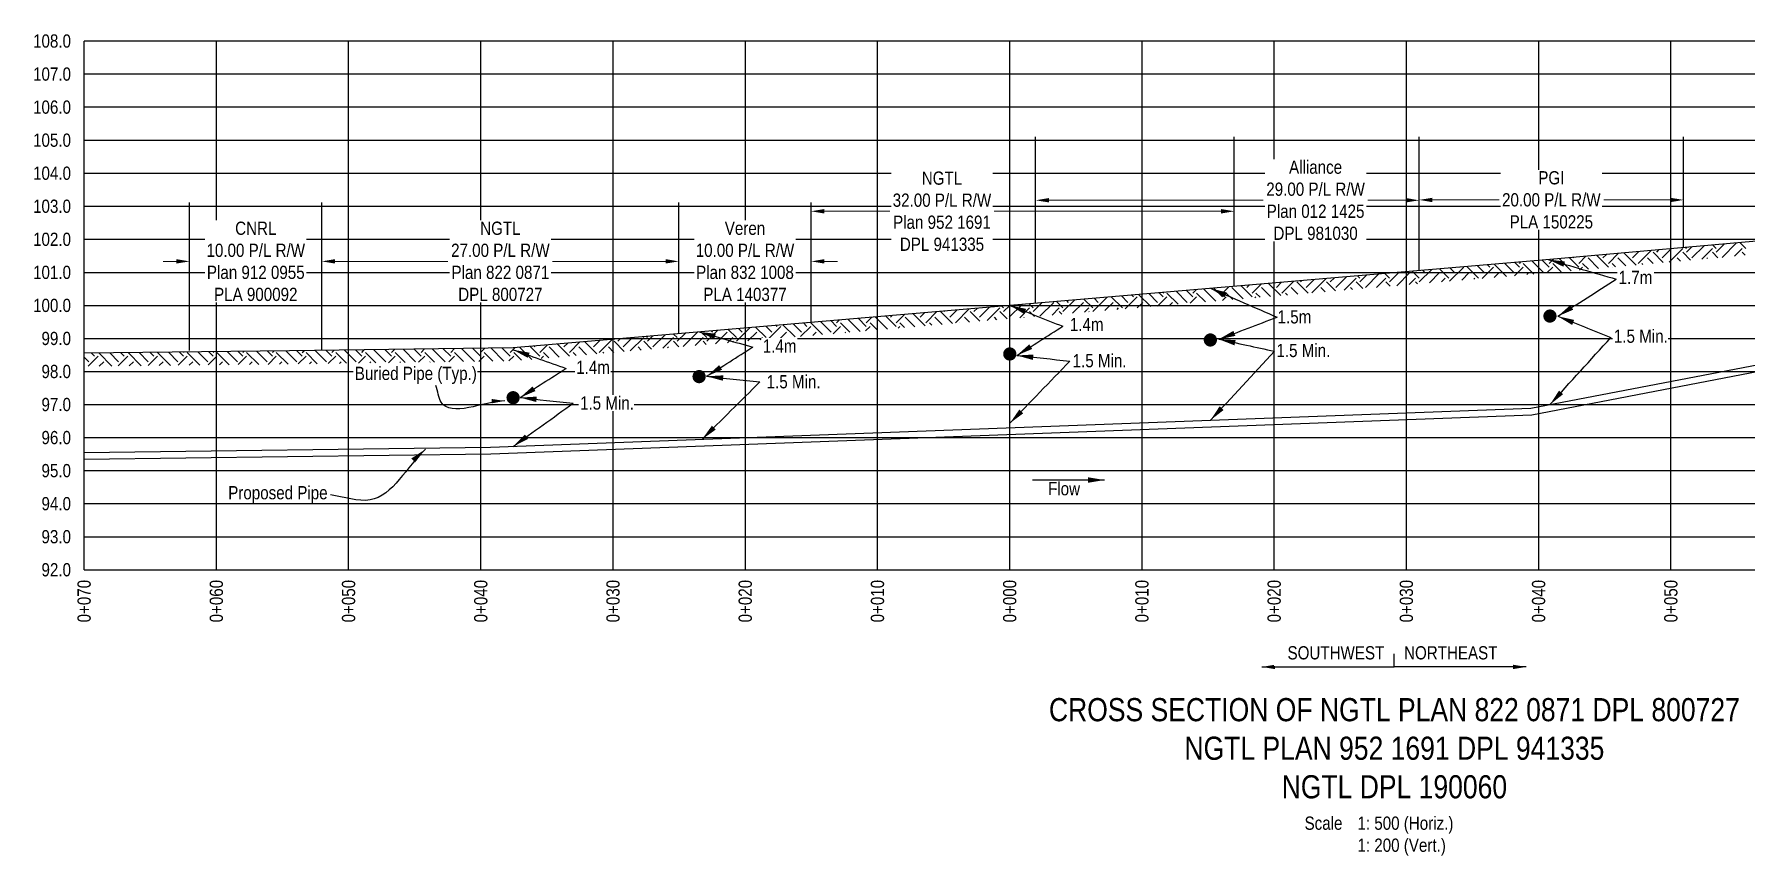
# Model space of a CAD drawing. Extents: x 413456 to 426437, y 6044251 to 6059667.
# Drawn here: x 414288 to 415582, y 6044251 to 6044872 of the extents above; entities that cross this region are included whole.
import ezdxf
from ezdxf.enums import TextEntityAlignment as Align

# ---------------------------------------------------------------- set-up
doc = ezdxf.new("R2010")
doc.units = 0
doc.header["$LTSCALE"] = 5
doc.header["$PDSIZE"] = 0.5
doc.linetypes.add('foc-TOPO', pattern=[1, 0.2, -0.8])
doc.layers.get('Defpoints').update_dxf_attribs({"color": 9})
for name, color, linetype in [('AS-PIPE-UG-T', 44, 'Continuous'), ('CG-NOTES', 7, 'Continuous'), ('DETAIL-T', 7, 'Continuous'), ('L-BD', 7, 'Continuous'), ('L-DETAIL-T', 3, 'Continuous'), ('L-MON', 1, 'Continuous'), ('P-CROSSINGS-GRID', 8, 'Continuous'), ('P-CROSSINGS-GROUND', 48, 'foc-TOPO'), ('P-CROSSINGS-LINE', 3, 'Continuous'), ('P-PROPOSED', 10, 'Continuous'), ('S-T7', 7, 'Continuous')]:
    doc.layers.add(name, color=color, linetype=linetype)
doc.layers.add('C-RW-T', color=13, linetype='Continuous', lineweight=9)
doc.layers.add('F-RW-T', color=190, linetype='Continuous', lineweight=9)
doc.styles.add('140', font='ARIALN.TTF', dxfattribs={"height": 15})
doc.styles.add('80', font='ARIALN.TTF', dxfattribs={"height": 10})
doc.styles.add('80CG', font='ARIALN.TTF', dxfattribs={"height": 10})
doc.styles.add('80L', font='ARIALN.TTF', dxfattribs={"height": 10})
doc.dimstyles.new('COMPASS', dxfattribs={"dimscale": 5, "dimtxt": 10, "dimasz": 2.5, "dimexe": 0.2, "dimexo": 0.0625, "dimgap": 0.5, "dimtad": 0, "dimtih": 1, "dimtoh": 1, "dimzin": 0, "dimdsep": 46, "dimtxsty": '80', "dimcen": 0.1, "dimse1": 1, "dimse2": 1, "dimclrd": 256, "dimclrt": 256, "dimaunit": 1, "dimadec": 4, "dimazin": 0, "dimtfac": 0.06, "dimtofl": 0, "dimtmove": 0, "dimatfit": 1, "dimfxl": 0.2, "dimtolj": 1, "dimtzin": 0, "dimlwd": -1, "dimarcsym": 0})
doc.dimstyles.new('Compass 5 000', dxfattribs={"dimscale": 5, "dimtxt": 9, "dimasz": 2, "dimexe": 0.2, "dimexo": 0.0625, "dimgap": 0.5, "dimtad": 0, "dimtih": 1, "dimtoh": 1, "dimzin": 0, "dimdsep": 46, "dimtxsty": '80CG', "dimcen": 0.1, "dimse1": 1, "dimse2": 1, "dimclrd": 256, "dimclrt": 256, "dimaunit": 1, "dimadec": 4, "dimazin": 0, "dimtfac": 0.06, "dimtofl": 0, "dimtmove": 0, "dimatfit": 1, "dimfxl": 0.2, "dimtolj": 1, "dimtzin": 0, "dimlwd": -1, "dimarcsym": 0})

# ---------------------------------------------------------------- blocks, each defined once
blk = doc.blocks.new('*D268')
at = {"layer": 'C-RW-T', "transparency": 16777216}
for p, q in [((414765.7, 6044700.4), (414755.7, 6044700.4)), ((414885.7, 6044700.4), (414895.7, 6044700.4))]:
    blk.add_line(p, q, dxfattribs=at)
for points in [[(414765.7, 6044702.1), (414765.7, 6044698.8), (414775.7, 6044700.4)], [(414885.7, 6044702.1), (414885.7, 6044698.8), (414875.7, 6044700.4)]]:
    blk.add_solid(points, dxfattribs=at)
at = {"layer": 'Defpoints', "color": 0, "transparency": 16777216}
for p in [(414775.7, 6044700.4), (414875.7, 6044700.4), (414875.7, 6044700.4)]:
    blk.add_point(p, dxfattribs=at)
at = {"layer": 'C-RW-T', "transparency": 16777216, "insert": (414825.7, 6044700.4), "char_height": 10, "attachment_point": 5, "style": '80CG', "bg_fill": 3, "box_fill_scale": 1.1, "bg_fill_color": 256, "bg_fill_true_color": 13158600, "bg_fill_transparency": 0}
blk.add_mtext('\\A1;Veren\\P10.00 P/L R/W\\PPlan 832 1008\\PPLA 140377', dxfattribs=at)
blk = doc.blocks.new('*D269')
at = {"layer": 'Defpoints', "color": 0, "transparency": 16777216}
for p in [(415195.5, 6044738.3), (414875.7, 6044728.3), (415195.5, 6044728.3)]:
    blk.add_point(p, dxfattribs=at)
at = {"layer": 'F-RW-T', "transparency": 16777216}
for p, q in [((414885.7, 6044738.3), (414935.1, 6044738.3)), ((415185.5, 6044738.3), (415014.1, 6044738.3))]:
    blk.add_line(p, q, dxfattribs=at)
for points in [[(414885.7, 6044740), (414885.7, 6044736.6), (414875.7, 6044738.3)], [(415185.5, 6044740), (415185.5, 6044736.6), (415195.5, 6044738.3)]]:
    blk.add_solid(points, dxfattribs=at)
at = {"layer": 'F-RW-T', "transparency": 16777216, "insert": (414974.6, 6044738.3), "char_height": 10, "attachment_point": 5, "style": '80CG', "bg_fill": 3, "box_fill_scale": 1.1, "bg_fill_color": 256, "bg_fill_true_color": 13158600, "bg_fill_transparency": 0}
blk.add_mtext('\\A1;NGTL\\P32.00 P/L R/W\\PPlan 952 1691\\PDPL 941335', dxfattribs=at)
blk = doc.blocks.new('*D270')
at = {"layer": 'Defpoints', "color": 0, "transparency": 16777216}
for p in [(415045.4, 6044772.1), (415335.3, 6044772.1), (415335.3, 6044746.6)]:
    blk.add_point(p, dxfattribs=at)
at = {"layer": 'F-RW-T', "transparency": 16777216}
for p, q in [((415055.4, 6044746.6), (415217.5, 6044746.6)), ((415325.3, 6044746.6), (415296.5, 6044746.6))]:
    blk.add_line(p, q, dxfattribs=at)
for points in [[(415055.4, 6044748.3), (415055.4, 6044745), (415045.4, 6044746.6)], [(415325.3, 6044748.3), (415325.3, 6044745), (415335.3, 6044746.6)]]:
    blk.add_solid(points, dxfattribs=at)
at = {"layer": 'F-RW-T', "transparency": 16777216, "insert": (415257, 6044746.6), "char_height": 10, "attachment_point": 5, "style": '80CG', "bg_fill": 3, "box_fill_scale": 1.1, "bg_fill_color": 256, "bg_fill_true_color": 13158600, "bg_fill_transparency": 0}
blk.add_mtext('\\A1;Alliance\\P29.00 P/L R/W\\PPlan 012 1425\\PDPL 981030', dxfattribs=at)
blk = doc.blocks.new('*D272')
at = {"layer": 'Defpoints', "color": 0, "transparency": 16777216}
for p in [(415335.3, 6044746.9), (415535.2, 6044746.9), (415535.2, 6044746.9)]:
    blk.add_point(p, dxfattribs=at)
at = {"layer": 'F-RW-T', "transparency": 16777216}
for p, q in [((415345.3, 6044746.9), (415395.7, 6044746.9)), ((415525.2, 6044746.9), (415474.8, 6044746.9))]:
    blk.add_line(p, q, dxfattribs=at)
for points in [[(415345.3, 6044748.5), (415345.3, 6044745.2), (415335.3, 6044746.9)], [(415525.2, 6044748.5), (415525.2, 6044745.2), (415535.2, 6044746.9)]]:
    blk.add_solid(points, dxfattribs=at)
at = {"layer": 'F-RW-T', "transparency": 16777216, "insert": (415435.2, 6044746.9), "char_height": 10, "attachment_point": 5, "style": '80CG', "bg_fill": 3, "box_fill_scale": 1.1, "bg_fill_color": 256, "bg_fill_true_color": 13158600, "bg_fill_transparency": 0}
blk.add_mtext('\\A1;PGI\\P20.00 P/L R/W\\PPLA 150225', dxfattribs=at)
blk = doc.blocks.new('*D274')
at = {"layer": 'Defpoints', "color": 0, "transparency": 16777216}
for p in [(414775.7, 6044700.4), (414505.8, 6044697.2), (414775.7, 6044697.2)]:
    blk.add_point(p, dxfattribs=at)
at = {"layer": 'F-RW-T', "transparency": 16777216}
for p, q in [((414515.8, 6044700.4), (414601.2, 6044700.4)), ((414765.7, 6044700.4), (414680.3, 6044700.4))]:
    blk.add_line(p, q, dxfattribs=at)
for points in [[(414515.8, 6044702.1), (414515.8, 6044698.8), (414505.8, 6044700.4)], [(414765.7, 6044702.1), (414765.7, 6044698.8), (414775.7, 6044700.4)]]:
    blk.add_solid(points, dxfattribs=at)
at = {"layer": 'F-RW-T', "transparency": 16777216, "insert": (414640.8, 6044700.4), "char_height": 10, "attachment_point": 5, "style": '80CG', "bg_fill": 3, "box_fill_scale": 1.1, "bg_fill_color": 256, "bg_fill_true_color": 13158600, "bg_fill_transparency": 0}
blk.add_mtext('\\A1;NGTL\\P27.00 P/L R/W\\PPlan 822 0871\\PDPL 800727', dxfattribs=at)
blk = doc.blocks.new('*D275')
at = {"layer": 'Defpoints', "color": 0, "transparency": 16777216}
for p in [(414405.9, 6044700.4), (414405.9, 6044700.4), (414505.8, 6044700.4)]:
    blk.add_point(p, dxfattribs=at)
at = {"layer": 'F-RW-T', "transparency": 16777216}
for p, q in [((414395.9, 6044700.4), (414385.9, 6044700.4)), ((414515.8, 6044700.4), (414525.8, 6044700.4))]:
    blk.add_line(p, q, dxfattribs=at)
for points in [[(414395.9, 6044702.1), (414395.9, 6044698.8), (414405.9, 6044700.4)], [(414515.8, 6044702.1), (414515.8, 6044698.8), (414505.8, 6044700.4)]]:
    blk.add_solid(points, dxfattribs=at)
at = {"layer": 'F-RW-T', "transparency": 16777216, "insert": (414455.9, 6044700.4), "char_height": 10, "attachment_point": 5, "style": '80CG', "bg_fill": 3, "box_fill_scale": 1.1, "bg_fill_color": 256, "bg_fill_true_color": 13158600, "bg_fill_transparency": 0}
blk.add_mtext('\\A1;CNRL\\P10.00 P/L R/W\\PPlan 912 0955\\PPLA 900092', dxfattribs=at)
blk = doc.blocks.new('PLIA')
at = {"color": 255, "const_width": 1}
blk.add_lwpolyline([(-0.5, 0, 1), (0.5, 0, 1)], format="xyb", close=True, dxfattribs=at)
blk = doc.blocks.new('PLIAA')
blk.add_blockref('PLIA', (0, 0))
blk = doc.blocks.new('PLIB')
at = {"color": 1}
blk.add_circle((0, 0), 0.8, dxfattribs=at)
blk = doc.blocks.new('PLIBB')
blk.add_blockref('PLIB', (0, 0))
blk = doc.blocks.new('PLICC')
for name in ['PLIAA', 'PLIBB']:
    blk.add_blockref(name, (0, 0))
blk = doc.blocks.new('SYM_I_PL')
blk.add_blockref('PLICC', (0, 0))

msp = doc.modelspace()

# ---------------------------------------------------------------- linework, layer by layer
at = {"layer": 'CG-NOTES'}
msp.add_line((415316.293, 6044393.776), (415316.293, 6044403.77), dxfattribs=at)
at = {"layer": 'L-BD', "flags": 128}
for points in [[(415045.393, 6044668.807), (415045.393, 6044794.498)], [(415195.528, 6044681.594), (415195.528, 6044794.498)], [(415335.267, 6044693.496), (415335.267, 6044794.498)], [(415535.179, 6044710.989), (415535.179, 6044794.498)], [(414405.872, 6044633.094), (414405.872, 6044744.853)], [(414505.829, 6044633.094), (414505.829, 6044744.853)], [(414775.711, 6044645.839), (414775.711, 6044744.853)], [(414875.667, 6044654.352), (414875.667, 6044744.853)]]:
    msp.add_lwpolyline(points, dxfattribs=at)
at = {"layer": 'P-CROSSINGS-GRID', "color": 8}
for p, q in [((416325.17, 6044867.038), (414326.224, 6044867.038)), ((414326.224, 6044467.249), (414326.224, 6044867.038)), ((414426.171, 6044467.249), (414426.171, 6044867.038)), ((414526.118, 6044467.249), (414526.118, 6044867.038)), ((414626.066, 6044467.249), (414626.066, 6044867.038)), ((414726.013, 6044467.249), (414726.013, 6044867.038)), ((414825.96, 6044467.249), (414825.96, 6044867.038)), ((414925.908, 6044467.249), (414925.908, 6044867.038)), ((415025.855, 6044467.249), (415025.855, 6044867.038)), ((415125.802, 6044467.249), (415125.802, 6044867.038)), ((415225.75, 6044467.249), (415225.75, 6044867.038)), ((415325.697, 6044467.249), (415325.697, 6044867.038)), ((415425.644, 6044467.249), (415425.644, 6044867.038)), ((415525.591, 6044467.249), (415525.591, 6044867.038)), ((416325.17, 6044842.051), (414326.224, 6044842.051)), ((416325.17, 6044817.064), (414326.224, 6044817.064)), ((414326.224, 6044792.078), (416325.17, 6044792.078)), ((414326.224, 6044767.091), (416325.17, 6044767.091)), ((414326.224, 6044742.104), (416325.17, 6044742.104)), ((414326.224, 6044717.117), (416325.17, 6044717.117)), ((414326.224, 6044692.13), (416325.17, 6044692.13)), ((414326.224, 6044667.143), (416325.17, 6044667.143)), ((414326.224, 6044642.157), (416325.17, 6044642.157)), ((414326.224, 6044617.17), (416325.17, 6044617.17)), ((414326.224, 6044592.183), (416325.17, 6044592.183)), ((414326.224, 6044567.196), (416325.17, 6044567.196)), ((414326.224, 6044542.209), (416325.17, 6044542.209)), ((414326.224, 6044517.222), (416325.17, 6044517.222)), ((414326.224, 6044492.236), (416325.17, 6044492.236)), ((414326.224, 6044467.249), (416325.17, 6044467.249))]:
    msp.add_line(p, q, dxfattribs=at)
at = {"layer": 'P-CROSSINGS-GROUND', "linetype": 'Continuous'}
for p, q in [((415541.5, 6044703.105), (415550.691, 6044712.296)), ((415559.731, 6044710.117), (415556.991, 6044712.858)), ((415559.731, 6044707.312), (415566.086, 6044713.668)), ((415564.307, 6044703.474), (415575.158, 6044714.324)), ((415582.17, 6044710.117), (415577.595, 6044714.692)), ((415406.867, 6044691.886), (415399.764, 6044698.989)), ((415411.074, 6044696.093), (415407.518, 6044699.649)), ((415411.074, 6044698.898), (415412.226, 6044700.05)), ((415421.932, 6044690.845), (415413.879, 6044698.898)), ((415429.306, 6044691.886), (415420.441, 6044700.75)), ((415433.513, 6044696.093), (415428.195, 6044701.41)), ((415433.513, 6044698.898), (415436.765, 6044702.15)), ((415442.582, 6044692.633), (415436.318, 6044698.898)), ((415450.309, 6044693.321), (415441.094, 6044702.536)), ((415455.952, 6044696.093), (415448.821, 6044703.224)), ((415451.744, 6044703.105), (415452.161, 6044703.521)), ((415455.952, 6044698.898), (415461.398, 6044704.344)), ((415463.186, 6044694.468), (415458.757, 6044698.898)), ((415470.913, 6044695.156), (415462.964, 6044703.105)), ((415478.39, 6044696.093), (415469.424, 6044705.059)), ((415474.183, 6044703.105), (415476.793, 6044705.715)), ((415478.39, 6044698.898), (415486.031, 6044706.538)), ((415483.79, 6044696.303), (415481.195, 6044698.898)), ((415491.516, 6044696.991), (415485.403, 6044703.105)), ((415499.243, 6044697.679), (415490.028, 6044706.894)), ((415496.622, 6044703.105), (415501.426, 6044707.909)), ((415500.829, 6044698.898), (415510.663, 6044708.732)), ((415504.394, 6044698.138), (415503.634, 6044698.898)), ((415512.12, 6044698.826), (415507.841, 6044703.105)), ((415519.847, 6044699.514), (415512.049, 6044707.312)), ((415514.854, 6044707.312), (415516.821, 6044709.28)), ((415519.061, 6044703.105), (415526.058, 6044710.103)), ((415524.279, 6044699.909), (415534.488, 6044710.117)), ((415532.724, 6044700.661), (415530.28, 6044703.105)), ((415540.451, 6044701.349), (415534.488, 6044707.312)), ((415537.292, 6044710.117), (415536.387, 6044711.023)), ((415537.292, 6044707.312), (415541.454, 6044711.474)), ((415548.912, 6044702.103), (415556.926, 6044710.117)), ((415553.328, 6044702.496), (415552.719, 6044703.105)), ((415561.054, 6044703.184), (415556.926, 6044707.312)), ((415573.545, 6044704.297), (415579.365, 6044710.117)), ((415581.658, 6044705.019), (415579.365, 6044707.312)), ((415245.588, 6044684.874), (415246.664, 6044685.949)), ((415249.795, 6044680.666), (415255.862, 6044686.733)), ((415254.094, 6044676.55), (415265.06, 6044687.516)), ((415268.027, 6044687.678), (415267.943, 6044687.762)), ((415268.027, 6044684.874), (415271.192, 6044688.038)), ((415272.234, 6044680.666), (415280.389, 6044688.822)), ((415278.622, 6044678.639), (415287.661, 6044687.678)), ((415290.465, 6044687.678), (415288.621, 6044689.523)), ((415290.465, 6044684.874), (415295.719, 6044690.127)), ((415294.673, 6044680.666), (415304.917, 6044690.911)), ((415303.149, 6044680.728), (415310.099, 6044687.678)), ((415312.904, 6044687.678), (415309.299, 6044691.284)), ((415312.904, 6044684.874), (415320.247, 6044692.216)), ((415317.112, 6044691.886), (415317.053, 6044691.944)), ((415318.479, 6044682.034), (415328.331, 6044691.886)), ((415327.677, 6044682.817), (415332.538, 6044687.678)), ((415335.343, 6044687.678), (415329.976, 6044693.045)), ((415335.343, 6044684.874), (415344.775, 6044694.305)), ((415339.55, 6044691.886), (415337.73, 6044693.705)), ((415343.007, 6044684.123), (415350.77, 6044691.886)), ((415357.782, 6044687.678), (415350.654, 6044694.806)), ((415352.205, 6044684.906), (415354.977, 6044687.678)), ((415358.337, 6044685.429), (415369.001, 6044696.093)), ((415361.989, 6044691.886), (415358.408, 6044695.467)), ((415366.196, 6044696.093), (415366.162, 6044696.127)), ((415367.535, 6044686.212), (415373.209, 6044691.886)), ((415380.221, 6044687.678), (415371.332, 6044696.567)), ((415376.733, 6044686.995), (415377.416, 6044687.678)), ((415384.428, 6044691.886), (415379.086, 6044697.228)), ((415382.865, 6044687.518), (415391.44, 6044696.093)), ((415388.635, 6044696.093), (415386.84, 6044697.888)), ((415401.254, 6044689.084), (415392.009, 6044698.328)), ((415392.063, 6044688.301), (415395.647, 6044691.886)), ((415407.393, 6044689.607), (415413.879, 6044696.093)), ((415416.591, 6044690.39), (415418.086, 6044691.886)), ((415431.921, 6044691.696), (415436.318, 6044696.093)), ((415456.54, 6044693.876), (415458.757, 6044696.093)), ((415481.172, 6044696.07), (415481.195, 6044696.093)), ((415088.531, 6044662.45), (415099.497, 6044673.415)), ((415110.955, 6044665.24), (415102.521, 6044673.673)), ((415115.162, 6044669.447), (415110.276, 6044674.333)), ((415113.059, 6044664.539), (415122.174, 6044673.654)), ((415119.369, 6044673.654), (415118.03, 6044674.994)), ((415132.444, 6044666.19), (415123.199, 6044675.434)), ((415137.601, 6044669.447), (415130.953, 6044676.095)), ((415137.587, 6044666.628), (415144.613, 6044673.654)), ((415141.808, 6044673.654), (415138.707, 6044676.755)), ((415141.808, 6044676.459), (415142.42, 6044677.071)), ((415153.121, 6044667.951), (415144.613, 6044676.459)), ((415160.04, 6044669.447), (415151.631, 6044677.856)), ((415164.247, 6044673.654), (415159.385, 6044678.516)), ((415162.114, 6044668.717), (415167.052, 6044673.654)), ((415164.247, 6044676.459), (415166.948, 6044679.16)), ((415173.799, 6044669.712), (415167.052, 6044676.459)), ((415181.553, 6044670.372), (415172.309, 6044679.617)), ((415186.686, 6044673.654), (415180.063, 6044680.277)), ((415186.642, 6044670.806), (415189.491, 6044673.654)), ((415186.686, 6044676.459), (415191.476, 6044681.249)), ((415194.477, 6044671.473), (415189.491, 6044676.459)), ((415202.231, 6044672.133), (415193.698, 6044680.666)), ((415209.125, 6044673.654), (415200.741, 6044682.038)), ((415204.917, 6044680.666), (415206.806, 6044682.555)), ((415209.125, 6044676.459), (415216.004, 6044683.338)), ((415211.17, 6044672.895), (415211.93, 6044673.654)), ((415215.155, 6044673.234), (415211.93, 6044676.459)), ((415222.909, 6044673.894), (415216.137, 6044680.666)), ((415230.663, 6044674.555), (415221.418, 6044683.799)), ((415227.356, 6044680.666), (415231.334, 6044684.644)), ((415231.564, 6044676.459), (415240.532, 6044685.427)), ((415235.832, 6044674.995), (415234.368, 6044676.459)), ((415243.586, 6044675.656), (415238.576, 6044680.666)), ((415251.341, 6044676.316), (415242.783, 6044684.874)), ((415264.264, 6044677.417), (415261.014, 6044680.666)), ((415272.018, 6044678.077), (415265.222, 6044684.874)), ((415284.942, 6044679.178), (415283.453, 6044680.666)), ((415292.696, 6044679.838), (415287.661, 6044684.874)), ((415313.374, 6044681.599), (415310.099, 6044684.874)), ((415334.051, 6044683.36), (415332.538, 6044684.874)), ((414939.859, 6044654.02), (414946.198, 6044660.359)), ((414961.852, 6044651.661), (414952.608, 6044660.905)), ((414958.09, 6044658.227), (414961.528, 6044661.665)), ((414962.298, 6044654.02), (414970.726, 6044662.448)), ((414982.53, 6044653.422), (414973.517, 6044662.435)), ((414976.322, 6044662.435), (414976.858, 6044662.97)), ((414980.529, 6044658.227), (414986.056, 6044663.754)), ((414984.737, 6044654.02), (414995.254, 6044664.537)), ((415003.208, 6044655.183), (414995.956, 6044662.435)), ((414998.761, 6044662.435), (415001.386, 6044665.059)), ((415002.968, 6044658.227), (415010.583, 6044665.843)), ((415008.816, 6044655.66), (415018.395, 6044665.24)), ((415023.886, 6044656.944), (415018.395, 6044662.435)), ((415021.2, 6044665.24), (415019.811, 6044666.629)), ((415021.2, 6044662.435), (415025.913, 6044667.148)), ((415025.407, 6044658.227), (415035.111, 6044667.932)), ((415033.343, 6044657.749), (415040.834, 6044665.24)), ((415043.638, 6044665.24), (415040.488, 6044668.39)), ((415044.563, 6044658.705), (415040.834, 6044662.435)), ((415043.638, 6044662.435), (415050.441, 6044669.237)), ((415048.673, 6044659.055), (415059.065, 6044669.447)), ((415057.871, 6044659.838), (415063.272, 6044665.24)), ((415066.077, 6044665.24), (415061.166, 6044670.151)), ((415065.241, 6044660.466), (415063.272, 6044662.435)), ((415066.077, 6044662.435), (415074.969, 6044671.326)), ((415070.285, 6044669.447), (415068.92, 6044670.811)), ((415073.201, 6044661.144), (415081.504, 6044669.447)), ((415088.516, 6044665.24), (415081.844, 6044671.912)), ((415082.399, 6044661.927), (415085.711, 6044665.24)), ((415085.919, 6044662.227), (415085.711, 6044662.435)), ((415092.723, 6044669.447), (415089.598, 6044672.572)), ((415097.729, 6044663.233), (415103.943, 6044669.447)), ((415106.927, 6044664.016), (415108.15, 6044665.24)), ((415122.257, 6044665.322), (415126.382, 6044669.447)), ((415146.785, 6044667.411), (415148.82, 6044669.447)), ((414778.867, 6044636.076), (414789.799, 6044647.008)), ((414796.812, 6044642.801), (414792.356, 6044647.257)), ((414796.812, 6044639.996), (414805.163, 6044648.347)), ((414801.019, 6044647.008), (414800.11, 6044647.917)), ((414803.395, 6044638.165), (414812.238, 6044647.008)), ((414819.25, 6044642.801), (414813.033, 6044649.018)), ((414819.25, 6044639.996), (414829.691, 6044650.436)), ((414823.458, 6044647.008), (414820.788, 6044649.678)), ((414827.923, 6044640.254), (414834.677, 6044647.008)), ((414841.689, 6044642.801), (414833.711, 6044650.779)), ((414845.896, 6044647.008), (414841.465, 6044651.439)), ((414843.253, 6044641.56), (414852.909, 6044651.215)), ((414850.104, 6044651.215), (414849.219, 6044652.1)), ((414852.451, 6044642.343), (414857.116, 6044647.008)), ((414863.633, 6044643.295), (414854.389, 6044652.54)), ((414868.335, 6044647.008), (414862.143, 6044653.2)), ((414867.781, 6044643.649), (414875.347, 6044651.215)), ((414872.543, 6044651.215), (414869.897, 6044653.861)), ((414872.543, 6044654.02), (414872.614, 6044654.092)), ((414884.311, 6044645.056), (414875.347, 6044654.02)), ((414876.979, 6044644.432), (414879.555, 6044647.008)), ((414890.774, 6044647.008), (414882.821, 6044654.961)), ((414894.981, 6044651.215), (414890.575, 6044655.622)), ((414892.308, 6044645.738), (414897.786, 6044651.215)), ((414894.981, 6044654.02), (414897.142, 6044656.181)), ((414904.989, 6044646.818), (414897.786, 6044654.02)), ((414901.506, 6044646.521), (414901.993, 6044647.008)), ((414912.743, 6044647.478), (414903.498, 6044656.722)), ((414917.42, 6044651.215), (414911.253, 6044657.383)), ((414916.836, 6044647.827), (414920.225, 6044651.215)), ((414917.42, 6044654.02), (414921.67, 6044658.27)), ((414925.666, 6044648.579), (414920.225, 6044654.02)), ((414933.421, 6044649.239), (414924.432, 6044658.227)), ((414939.859, 6044651.215), (414931.93, 6044659.144)), ((414935.652, 6044658.227), (414937, 6044659.576)), ((414941.364, 6044649.916), (414942.664, 6044651.215)), ((414946.344, 6044650.34), (414942.664, 6044654.02)), ((414954.098, 6044651), (414946.871, 6044658.227)), ((414967.022, 6044652.101), (414965.103, 6044654.02)), ((414974.776, 6044652.761), (414969.31, 6044658.227)), ((414987.7, 6044653.862), (414987.541, 6044654.02)), ((414995.454, 6044654.522), (414991.749, 6044658.227)), ((415016.131, 6044656.283), (415014.188, 6044658.227)), ((415036.809, 6044658.045), (415036.626, 6044658.227)), ((414558.399, 6044631.581), (414560.699, 6044633.881)), ((414576.631, 6044624.569), (414567.225, 6044633.975)), ((414580.838, 6044628.776), (414575.521, 6044634.094)), ((414580.838, 6044631.581), (414583.464, 6044634.208)), ((414599.069, 6044624.569), (414589.347, 6044634.292)), ((414603.277, 6044628.776), (414597.642, 6044634.411)), ((414603.277, 6044631.581), (414606.23, 6044634.534)), ((414621.323, 6044624.754), (414611.468, 6044634.609)), ((414625.716, 6044628.776), (414619.764, 6044634.728)), ((414625.716, 6044631.581), (414628.995, 6044634.861)), ((414643.445, 6044625.071), (414633.59, 6044634.927)), ((414648.154, 6044628.776), (414641.885, 6044635.046)), ((414648.154, 6044631.581), (414651.864, 6044635.291)), ((414664.61, 6044626.345), (414655.366, 6044635.589)), ((414670.593, 6044628.776), (414663.12, 6044636.25)), ((414666.386, 6044635.789), (414667.194, 6044636.597)), ((414670.593, 6044631.581), (414676.392, 6044637.38)), ((414685.288, 6044628.106), (414677.605, 6044635.789)), ((414693.032, 6044628.776), (414683.798, 6044638.011)), ((414688.825, 6044635.789), (414691.722, 6044638.686)), ((414693.032, 6044631.581), (414700.92, 6044639.469)), ((414705.966, 6044629.867), (414700.044, 6044635.789)), ((414713.72, 6044630.527), (414704.475, 6044639.772)), ((414711.264, 6044635.789), (414716.25, 6044640.775)), ((414715.471, 6044631.581), (414725.448, 6044641.558)), ((414726.643, 6044631.628), (414722.483, 6044635.789)), ((414734.398, 6044632.288), (414726.69, 6044639.996)), ((414729.495, 6044639.996), (414731.58, 6044642.08)), ((414733.702, 6044635.789), (414740.777, 6044642.864)), ((414739.01, 6044632.681), (414749.129, 6044642.801)), ((414747.321, 6044633.389), (414744.922, 6044635.789)), ((414755.075, 6044634.05), (414749.129, 6044639.996)), ((414751.934, 6044642.801), (414751, 6044643.734)), ((414751.934, 6044639.996), (414756.107, 6044644.169)), ((414756.141, 6044635.789), (414765.305, 6044644.953)), ((414763.537, 6044634.77), (414771.568, 6044642.801)), ((414767.999, 6044635.15), (414767.361, 6044635.789)), ((414775.753, 6044635.811), (414771.568, 6044639.996)), ((414774.373, 6044642.801), (414771.678, 6044645.495)), ((414774.373, 6044639.996), (414780.635, 6044646.258)), ((414788.065, 6044636.859), (414794.007, 6044642.801)), ((414796.431, 6044637.572), (414794.007, 6044639.996)), ((414812.593, 6044638.948), (414816.445, 6044642.801)), ((414817.108, 6044639.333), (414816.445, 6044639.996)), ((414837.121, 6044641.037), (414838.884, 6044642.801)), ((414329.804, 6044624.569), (414326.256, 6044628.117)), ((414329.118, 6044621.078), (414336.816, 6044628.776)), ((414334.011, 6044628.776), (414331.685, 6044631.103)), ((414347.122, 6044621.276), (414337.234, 6044631.163)), ((414337.625, 6044621.172), (414341.023, 6044624.569)), ((414352.243, 6044624.569), (414345.557, 6044631.255)), ((414351.805, 6044621.327), (414359.255, 6044628.776)), ((414356.45, 6044628.776), (414353.88, 6044631.346)), ((414369.317, 6044621.519), (414359.429, 6044631.407)), ((414360.313, 6044621.42), (414363.462, 6044624.569)), ((414374.681, 6044624.569), (414367.752, 6044631.498)), ((414374.493, 6044621.576), (414381.693, 6044628.776)), ((414378.889, 6044628.776), (414376.076, 6044631.589)), ((414378.889, 6044631.581), (414378.928, 6044631.621)), ((414391.513, 6044621.762), (414381.693, 6044631.581)), ((414383, 6044621.669), (414385.901, 6044624.569)), ((414397.12, 6044624.569), (414389.948, 6044631.741)), ((414397.18, 6044621.824), (414404.132, 6044628.776)), ((414401.327, 6044628.776), (414398.271, 6044631.833)), ((414401.327, 6044631.581), (414401.615, 6044631.869)), ((414413.708, 6044622.006), (414404.132, 6044631.581)), ((414405.688, 6044621.918), (414408.34, 6044624.569)), ((414419.559, 6044624.569), (414412.144, 6044631.985)), ((414419.868, 6044622.073), (414426.571, 6044628.776)), ((414423.766, 6044628.776), (414420.467, 6044632.076)), ((414423.766, 6044631.581), (414424.303, 6044632.118)), ((414435.904, 6044622.249), (414426.571, 6044631.581)), ((414428.376, 6044622.166), (414430.778, 6044624.569)), ((414441.998, 6044624.569), (414434.339, 6044632.228)), ((414442.555, 6044622.322), (414449.01, 6044628.776)), ((414446.205, 6044628.776), (414442.662, 6044632.319)), ((414446.205, 6044631.581), (414446.99, 6044632.367)), ((414458.099, 6044622.492), (414449.01, 6044631.581)), ((414451.063, 6044622.415), (414453.217, 6044624.569)), ((414464.437, 6044624.569), (414456.535, 6044632.471)), ((414468.644, 6044628.776), (414464.858, 6044632.562)), ((414465.243, 6044622.57), (414471.449, 6044628.776)), ((414468.644, 6044631.581), (414469.678, 6044632.615)), ((414480.295, 6044622.735), (414471.449, 6044631.581)), ((414473.751, 6044622.664), (414475.656, 6044624.569)), ((414486.875, 6044624.569), (414478.73, 6044632.715)), ((414491.083, 6044628.776), (414487.034, 6044632.825)), ((414487.952, 6044622.841), (414493.888, 6044628.776)), ((414491.083, 6044631.581), (414492.403, 6044632.902)), ((414502.42, 6044623.049), (414493.888, 6044631.581)), ((414496.489, 6044622.964), (414498.095, 6044624.569)), ((414509.314, 6044624.569), (414500.86, 6044633.023)), ((414513.521, 6044628.776), (414509.156, 6044633.142)), ((414510.718, 6044623.168), (414516.326, 6044628.776)), ((414513.521, 6044631.581), (414515.169, 6044633.228)), ((414524.542, 6044623.366), (414516.326, 6044631.581)), ((414519.255, 6044623.29), (414520.534, 6044624.569)), ((414531.753, 6044624.569), (414522.982, 6044633.34)), ((414535.96, 6044628.776), (414531.277, 6044633.459)), ((414533.483, 6044623.494), (414538.765, 6044628.776)), ((414535.96, 6044631.581), (414537.934, 6044633.555)), ((414546.663, 6044623.683), (414538.765, 6044631.581)), ((414542.02, 6044623.617), (414542.972, 6044624.569)), ((414554.192, 6044624.569), (414545.103, 6044633.658)), ((414558.399, 6044628.776), (414553.399, 6044633.777)), ((414556.248, 6044623.821), (414561.204, 6044628.776)), ((414568.785, 6044624.001), (414561.204, 6044631.581)), ((414564.785, 6044623.943), (414565.411, 6044624.569)), ((414579.014, 6044624.147), (414583.643, 6044628.776)), ((414590.906, 6044624.318), (414583.643, 6044631.581)), ((414587.551, 6044624.27), (414587.85, 6044624.569)), ((414601.779, 6044624.474), (414606.082, 6044628.776)), ((414613.028, 6044624.635), (414606.082, 6044631.581)), ((414624.544, 6044624.8), (414628.52, 6044628.776)), ((414635.149, 6044624.952), (414628.52, 6044631.581)), ((414647.309, 6044625.127), (414650.959, 6044628.776)), ((414656.856, 6044625.684), (414650.959, 6044631.581)), ((414671.558, 6044626.937), (414673.398, 6044628.776)), ((414677.534, 6044627.445), (414673.398, 6044631.581)), ((414698.212, 6044629.207), (414695.837, 6044631.581)), ((414718.889, 6044630.968), (414718.276, 6044631.581))]:
    msp.add_line(p, q, dxfattribs=at)
at = {"layer": 'P-CROSSINGS-LINE'}
for p, q in [((416046.389, 6044756.443), (415434.155, 6044701.918)), ((415434.155, 6044701.918), (414650.418, 6044635.168)), ((414650.418, 6044635.168), (414481.315, 6044632.743)), ((414481.315, 6044632.743), (414326.224, 6044631.043))]:
    msp.add_line(p, q, dxfattribs=at)

# ---------------------------------------------------------------- block references
at = {"layer": 'L-MON', "xscale": 4.997366099999905, "yscale": 4.997366099999905, "zscale": 4.997366099999905}
for p in [(415434.155, 6044659.072), (415025.855, 6044630.4), (415177.472, 6044640.978), (414791.004, 6044613.284), (414650.418, 6044597.32)]:
    msp.add_blockref('SYM_I_PL', p, dxfattribs=at)

# ---------------------------------------------------------------- texts
at = {"style": '80'}
for s, p in [('0+070', (414326.137, 6044459.585)), ('0+060', (414426.084, 6044459.585)), ('0+050', (414526.031, 6044459.585)), ('0+040', (414625.979, 6044459.585)), ('0+030', (414725.926, 6044459.585)), ('0+020', (414825.873, 6044459.585)), ('0+010', (414925.821, 6044459.585)), ('0+000', (415025.768, 6044459.585)), ('0+010', (415125.715, 6044459.585)), ('0+020', (415225.663, 6044459.585)), ('0+030', (415325.61, 6044459.585)), ('0+040', (415425.557, 6044459.585)), ('0+050', (415525.504, 6044459.585))]:
    msp.add_text(s, height=9.9947, rotation=90, dxfattribs=at).set_placement(p, align=Align.MIDDLE_RIGHT)
at = {"width": 39.85389, "attachment_point": 1, "style": '80'}
for s, insert, char_height in [('\\pxql;1.5m', (415228.303, 6044663.491), 9.9947), ('\\pxql;1.4m', (415071.257, 6044657.719), 9.9947), ('\\pxql;1.5 Min.', (415227.425, 6044638.057), 9.99473), ('\\pxql;1.5 Min.', (415073.368, 6044630.342), 9.99473)]:
    msp.add_mtext(s, dxfattribs=dict(at, insert=insert, char_height=char_height))
at = {"layer": 'DETAIL-T', "insert": (415248.673, 6044280.634), "char_height": 9.99473, "attachment_point": 1, "style": '80L'}
msp.add_mtext_dynamic_manual_height_columns('Scale^I1: 500 (Horiz.)\\P^I1: 200 (Vert.)', width=216.80138, gutter_width=44.937, heights=[0], dxfattribs=at)
at = {"layer": 'L-BD', "style": '80'}
msp.add_text('Proposed Pipe', height=9.99473, dxfattribs=at).set_placement((414435.082, 6044517.507), align=Align.BOTTOM_LEFT)
msp.add_text('Flow', height=9.9947, rotation=359.345989, dxfattribs=at).set_placement((415054.69, 6044520.69), align=Align.BOTTOM_LEFT)
at = {"layer": 'L-DETAIL-T', "insert": (415316.574, 6044370.202), "char_height": 17.49078, "width": 590.6245, "attachment_point": 2, "rotation": 0, "style": '140'}
msp.add_mtext('CROSS SECTION OF NGTL PLAN 822 0871 DPL 800727 \\PNGTL PLAN 952 1691 DPL 941335 \\PNGTL DPL 190060', dxfattribs=at)
at = {"layer": 'S-T7', "style": '80'}
for s, p in [('108.0', (414316.229, 6044867.038)), ('107.0', (414316.229, 6044842.051)), ('106.0', (414316.229, 6044817.064)), ('105.0', (414316.229, 6044792.078)), ('104.0', (414316.229, 6044767.091)), ('103.0', (414316.229, 6044742.104)), ('102.0', (414316.229, 6044717.117)), ('101.0', (414316.229, 6044692.13)), ('100.0', (414316.229, 6044667.143)), ('99.0', (414316.229, 6044642.157)), ('98.0', (414316.229, 6044617.17)), ('97.0', (414316.229, 6044592.183)), ('96.0', (414316.229, 6044567.196)), ('95.0', (414316.229, 6044542.209)), ('94.0', (414316.229, 6044517.222)), ('93.0', (414316.229, 6044492.236)), ('92.0', (414316.229, 6044467.249))]:
    msp.add_text(s, height=9.9947, dxfattribs=at).set_placement(p, align=Align.MIDDLE_RIGHT)

# ---------------------------------------------------------------- leaders
at = {"path_type": 1}
for points in [[(415440.086, 6044658.908), (415484.273, 6044686.995)], [(415031.118, 6044629.253), (415065.951, 6044651.336)], [(415183.925, 6044641.548), (415227.96, 6044658.245)], [(415183.925, 6044641.548), (415225.841, 6044632.47)], [(415025.855, 6044577.977), (415071.337, 6044625.023)], [(415031.118, 6044629.253), (415071.337, 6044625.023)], [(415177.472, 6044580.272), (415225.841, 6044632.47)], [(414655.681, 6044597.423), (414690.514, 6044619.505)]]:
    msp.add_leader(points, dimstyle='COMPASS', override={"dimgap": 0.5, "dimtad": 0}, dxfattribs=at)
at = {"layer": 'CG-NOTES', "path_type": 1}
for points in [[(415216.346, 6044393.776), (415316.293, 6044393.776)], [(415416.241, 6044393.776), (415316.293, 6044393.776)]]:
    msp.add_leader(points, dimstyle='Compass 5 000', override={"dimgap": 0.5, "dimtad": 0}, dxfattribs=at)
at = {"layer": 'L-BD', "path_type": 1}
for points in [[(414584.137, 6044558.352), (414542.329, 6044520.031), (414512.445, 6044523.776)], [(415097.501, 6044535.093), (415042.949, 6044535.093)]]:
    msp.add_leader(points, dimstyle='COMPASS', override={"dimgap": 0.5, "dimtad": 0}, dxfattribs=at)

# ---------------------------------------------------------------- next in the draw order: texts
at = {"color": 3, "insert": (415308.93, 6044409.448), "char_height": 9.9947, "width": 78.39, "attachment_point": 3, "style": '80', "bg_fill": 2}
msp.add_mtext('WEST', dxfattribs=at)
at = {"layer": 'AS-PIPE-UG-T', "insert": (414530.751, 6044620.734), "char_height": 9.99473, "width": 91.67515, "attachment_point": 1, "style": '80', "bg_fill": 3, "box_fill_scale": 1.1, "bg_fill_color": 256, "bg_fill_transparency": 0}
msp.add_mtext('Buried Pipe (Typ.)', dxfattribs=at)

# ---------------------------------------------------------------- next in the draw order: linework, layer by layer
at = {"layer": 'P-PROPOSED', "flags": 128}
for points in [[(414326.224, 6044555.848), (414633.335, 6044559.859), (415419.791, 6044589.362), (415710.515, 6044645.241), (416029.617, 6044673.66), (416194.432, 6044678.461), (416233.822, 6044713.241), (416298.212, 6044714.91), (416325.17, 6044714.725)], [(414326.289, 6044550.85), (414633.462, 6044554.863), (415420.359, 6044584.382), (415711.21, 6044640.285), (416029.912, 6044668.669), (416196.385, 6044673.518), (416235.768, 6044708.292), (416298.26, 6044709.912), (416325.136, 6044709.727)]]:
    msp.add_lwpolyline(points, dxfattribs=at)

# ---------------------------------------------------------------- next in the draw order: texts
at = {"color": 3, "insert": (415308.93, 6044409.448), "char_height": 9.9947, "width": 78.39, "attachment_point": 3, "style": '80', "bg_fill": 2}
msp.add_mtext('SOUTHWEST', dxfattribs=at)

# ---------------------------------------------------------------- next in the draw order: leaders
at = {"layer": 'L-BD', "path_type": 1}
msp.add_leader([(414644.256, 6044594.91), (414596.057, 6044594.004), (414592.111, 6044606.577)], dimstyle='Compass 5 000', override={"dimgap": 0.5, "dimtad": 0}, dxfattribs=at)

# ---------------------------------------------------------------- next in the draw order: texts
at = {"char_height": 9.99473, "width": 39.85389, "attachment_point": 1, "style": '80', "bg_fill": 3, "box_fill_scale": 1.1, "bg_fill_color": 256, "bg_fill_transparency": 0}
for insert in [(415482.496, 6044648.844), (414842.085, 6044614.418), (414701.051, 6044598.328)]:
    msp.add_mtext('\\pxql;1.5 Min.', dxfattribs=dict(at, insert=insert))
at = {"color": 3, "insert": (415323.879, 6044409.448), "char_height": 9.99473, "width": 71.75862, "attachment_point": 1, "style": '80', "bg_fill": 2}
msp.add_mtext('\\pxql;NORTHEAST', dxfattribs=at)

# ---------------------------------------------------------------- next in the draw order: dimensions: what is measured, and where the dimension line sits
at = {"layer": 'C-RW-T'}
dim = msp.add_aligned_dim(p1=(414775.711, 6044700.441), p2=(414875.667, 6044700.441), distance=0, text='Veren\\P10.00 P/L R/W\\PPlan 832 1008\\PPLA 140377', dimstyle='Compass 5 000', override={"dimtfill": 1}, dxfattribs=at)
dim.commit()
dim.dimension.update_dxf_attribs({"geometry": '*D268', "text_midpoint": (414825.689, 6044700.441)})

# ---------------------------------------------------------------- next in the draw order: texts
at = {"insert": (414839.142, 6044641.401), "char_height": 9.9947, "width": 25.00351, "attachment_point": 1, "style": '80', "bg_fill": 3, "box_fill_scale": 1.1, "bg_fill_color": 256, "bg_fill_transparency": 0}
msp.add_mtext('\\pxql;1.4m', dxfattribs=at)

# ---------------------------------------------------------------- next in the draw order: dimensions: what is measured, and where the dimension line sits
at = {"layer": 'F-RW-T', "color": 6}
dim = msp.add_linear_dim(base=(415195.528, 6044738.308), p1=(414875.667, 6044728.31), p2=(415195.528, 6044728.31), angle=0, text='NGTL\\P32.00 P/L R/W\\PPlan 952 1691\\PDPL 941335', dimstyle='Compass 5 000', override={"dimtfill": 1}, dxfattribs=at)
dim.commit()
dim.dimension.update_dxf_attribs({"geometry": '*D269', "text_midpoint": (414974.601, 6044738.308), "dimtype": 161})
dim = msp.add_aligned_dim(p1=(414505.829, 6044697.236), p2=(414775.711, 6044697.236), distance=3.204, text='NGTL\\P27.00 P/L R/W\\PPlan 822 0871\\PDPL 800727', dimstyle='Compass 5 000', override={"dimtfill": 1}, dxfattribs=at)
dim.commit()
dim.dimension.update_dxf_attribs({"geometry": '*D274', "text_midpoint": (414640.77, 6044700.441)})

# ---------------------------------------------------------------- next in the draw order: leaders
at = {"path_type": 1}
for points in [[(414791.004, 6044647.141), (414831.548, 6044635.595)], [(415440.086, 6044658.908), (415480.202, 6044642.805)], [(414796.715, 6044613.512), (414831.548, 6044635.595)], [(415434.155, 6044592.123), (415480.202, 6044642.805)], [(414793.239, 6044565.858), (414836.934, 6044609.282)], [(414796.715, 6044613.512), (414836.934, 6044609.282)], [(414655.681, 6044597.423), (414695.9, 6044593.192)], [(414650.418, 6044560.5), (414695.9, 6044593.192)]]:
    msp.add_leader(points, dimstyle='COMPASS', override={"dimgap": 0.5, "dimtad": 0}, dxfattribs=at)

# ---------------------------------------------------------------- next in the draw order: texts
at = {"insert": (414698.108, 6044625.311), "char_height": 9.9947, "width": 25.00351, "attachment_point": 1, "style": '80', "bg_fill": 3, "box_fill_scale": 1.1, "bg_fill_color": 256, "bg_fill_transparency": 0}
msp.add_mtext('\\pxql;1.4m', dxfattribs=at)

# ---------------------------------------------------------------- next in the draw order: dimensions: what is measured, and where the dimension line sits
at = {"layer": 'F-RW-T', "color": 6}
dim = msp.add_linear_dim(base=(415335.267, 6044746.631), p1=(415045.393, 6044772.068), p2=(415335.267, 6044772.068), angle=0, text='Alliance\\P29.00 P/L R/W\\PPlan 012 1425\\PDPL 981030', dimstyle='Compass 5 000', override={"dimtfill": 1}, dxfattribs=at)
dim.commit()
dim.dimension.update_dxf_attribs({"geometry": '*D270', "text_midpoint": (415256.992, 6044746.631), "dimtype": 161})
dim = msp.add_aligned_dim(p1=(414505.829, 6044700.441), p2=(414405.872, 6044700.441), distance=0, text='CNRL\\P10.00 P/L R/W\\PPlan 912 0955\\PPLA 900092', dimstyle='Compass 5 000', override={"dimtfill": 1}, dxfattribs=at)
dim.commit()
dim.dimension.update_dxf_attribs({"geometry": '*D275', "text_midpoint": (414455.851, 6044700.441)})

# ---------------------------------------------------------------- next in the draw order: leaders
at = {"path_type": 1}
msp.add_leader([(414650.418, 6044633.554), (414690.514, 6044619.505)], dimstyle='COMPASS', override={"dimgap": 0.5, "dimtad": 0}, dxfattribs=at)

# ---------------------------------------------------------------- next in the draw order: dimensions: what is measured, and where the dimension line sits
at = {"layer": 'F-RW-T', "color": 6}
dim = msp.add_aligned_dim(p1=(415335.267, 6044746.853), p2=(415535.179, 6044746.853), distance=0, text='PGI\\P20.00 P/L R/W\\PPLA 150225', dimstyle='Compass 5 000', override={"dimtfill": 1}, dxfattribs=at)
dim.commit()
dim.dimension.update_dxf_attribs({"geometry": '*D272', "text_midpoint": (415435.223, 6044746.853)})

# ---------------------------------------------------------------- next in the draw order: leaders
at = {"path_type": 1}
for points in [[(415177.472, 6044680.056), (415227.96, 6044658.245)], [(415025.855, 6044667.143), (415065.951, 6044651.336)]]:
    msp.add_leader(points, dimstyle='COMPASS', override={"dimgap": 0.5, "dimtad": 0}, dxfattribs=at)

# ---------------------------------------------------------------- next in the draw order: leaders
msp.add_leader([(415432.873, 6044701.809), (415484.273, 6044686.995)], dimstyle='COMPASS', override={"dimgap": 0.5, "dimtad": 0}, dxfattribs=at)

# ---------------------------------------------------------------- next in the draw order: texts
at = {"insert": (415486.104, 6044693.316), "char_height": 9.9947, "width": 25.61053, "attachment_point": 1, "style": '80', "bg_fill": 3, "box_fill_scale": 1.1, "bg_fill_color": 256, "bg_fill_transparency": 0}
msp.add_mtext('\\pxql;1.7m', dxfattribs=at)

doc.saveas('drawing.dxf')
